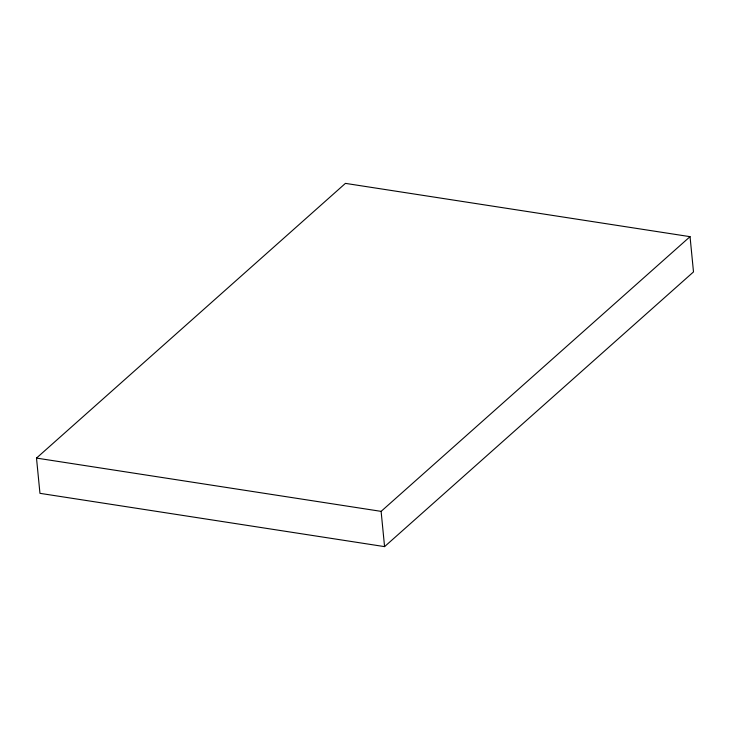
<?xml version="1.0" encoding="UTF-8"?>
<svg xmlns="http://www.w3.org/2000/svg" width="730" height="730" viewBox="0 0 730 730"><rect width="100%" height="100%" fill="white"/><g stroke="black" fill="none" stroke-linecap="round" stroke-linejoin="round"><path stroke-width="1.09" d="M36.5 458.084L345.427 183.376L690.042 236.666L693.5 271.916L384.573 546.624L39.958 493.334L36.5 458.084L381.115 511.365L690.042 236.666M381.115 511.365L384.573 546.624"/></g></svg>
